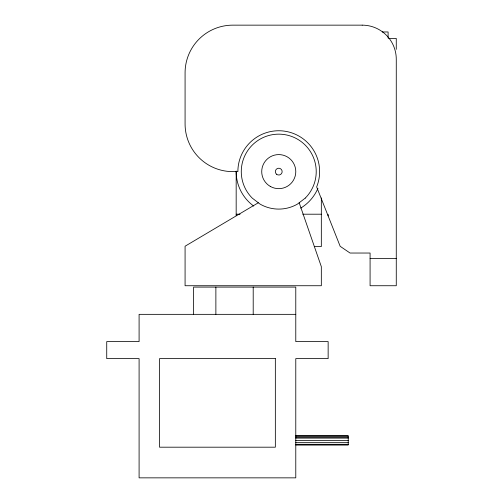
<?xml version="1.0" encoding="UTF-8"?>
<svg xmlns="http://www.w3.org/2000/svg" width="503" height="503" viewBox="0 0 503 503"><rect width="100%" height="100%" fill="white"/><g stroke="black" fill="none" stroke-linecap="round" stroke-linejoin="round"><path stroke-width="0.75" d="M258.316 202.766L185.079 246.219L185.079 285.735L321.329 285.735L321.329 266.659L299.191 202.766M382.255 31.966L388.096 31.966L388.096 37.983M388.7 38.435L396.27 38.435L396.27 49.338M236.171 214.203L240.044 214.203M302.749 214.203L321.329 214.203M314.281 246.558L321.329 246.558L321.329 197.943M370.082 258.485L396.27 258.485M295.783 314.344L139.092 314.344L139.092 341.6L106.73 341.6L106.73 358.626L139.092 358.626L139.092 477.85L295.783 477.85L295.783 358.626L328.145 358.626L328.145 341.6L295.783 341.6L295.783 287.094L193.592 287.094L193.592 314.344M295.783 435.837L348.239 435.837L348.239 444.922L295.783 444.922M295.783 435.994L348.239 435.994M295.783 437.17L348.239 437.17M295.783 438.107L348.239 438.107M295.783 440.383L348.239 440.383M295.783 442.653L348.239 442.653M295.783 444.312L348.239 444.312M295.783 444.765L348.239 444.765M328.145 214.372L328.145 215.944M253.204 287.094L253.204 314.344M236.171 171.07L236.171 215.743M215.875 287.094L215.875 314.344M317.946 188.26A42.579 42.579 0 0 1 300.675 208.123M253.726 206.073A42.579 42.579 0 0 1 236.171 171.624M305.246 198.119L297.487 204.073A37.467 37.467 0 0 1 260.013 204.073L252.255 198.119A37.467 37.467 0 0 1 252.255 145.128A37.467 37.467 0 0 1 305.246 145.128A37.467 37.467 0 0 1 305.246 198.119M362.204 25.15L232.763 25.15A47.691 47.691 0 0 0 185.079 72.841L185.079 123.933A47.691 47.691 0 0 0 232.763 171.624L237.9 171.624L237.9 170.196A40.875 40.875 0 0 1 287.251 131.641A40.875 40.875 0 0 1 316.651 186.934L340.173 246.313L350.057 253.034L370.082 253.034L370.082 285.735L396.27 285.735L396.27 59.216A34.066 34.066 0 0 0 362.204 25.15M275.342 358.626L159.526 358.626L159.526 447.192L275.342 447.192L275.342 358.626M270.237 186.374A17.033 17.033 0 0 0 295.783 171.624A17.033 17.033 0 0 0 270.237 156.873A17.033 17.033 0 0 0 270.237 186.374M276.593 174.258A3.408 3.408 0 0 0 282.114 172.171A3.408 3.408 0 0 0 277.549 168.436A3.408 3.408 0 0 0 276.593 174.258"/></g></svg>
